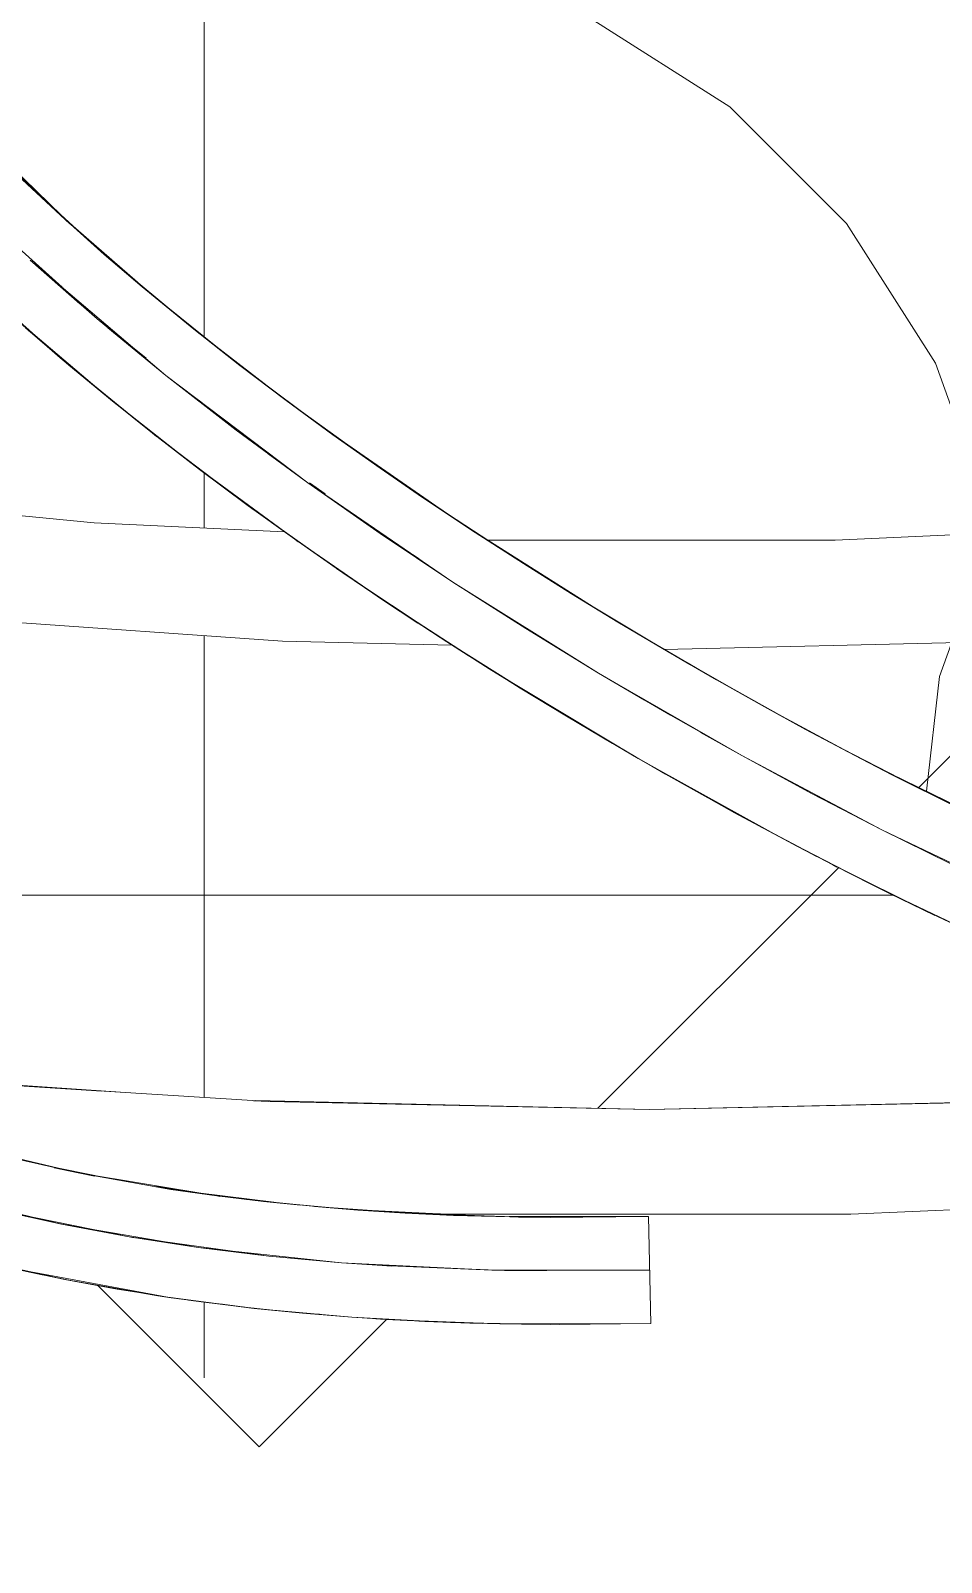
# Model space of a CAD drawing. Header units: inches. Extents: x -578 to 1873, y 397 to 1812.
# Drawn here: x 786.14 to 803.13, y 826.23 to 854.83 of the extents above; entities that cross this region are included whole.
import ezdxf

# ---------------------------------------------------------------- set-up
doc = ezdxf.new("R2010")
doc.units = ezdxf.units.IN
doc.header["$MEASUREMENT"] = 0
for name, color, linetype, lineweight in [('A-DETL-GENF', 92, 'Continuous', 9), ('A-GENM', 13, 'Continuous', 9), ('A-WALL', 113, 'Continuous', 13)]:
    doc.layers.add(name, color=color, linetype=linetype, lineweight=lineweight)

# ---------------------------------------------------------------- blocks, each defined once
blk = doc.blocks.new('3D Cad File Example_dwg_RPC Female - Tina-1239068-_3D_-3004-Level 1')
at = {"layer": 'A-DETL-GENF'}
for p, q in [((0, 13.458), (-3.084, 13.103)), ((3.084, 13.103), (0, 13.458)), ((-3.084, 13.103), (-3.943, 12.795)), ((5.916, 12.089), (3.084, 13.103)), ((8.415, 10.5), (5.916, 12.089)), ((-8.415, 10.5), (-6.402, 11.78)), ((-10.5, 8.415), (-8.415, 10.5)), ((10.364, 8.551), (8.415, 10.5)), ((-12.089, 5.916), (-10.5, 8.415)), ((-12.143, 5.765), (-12.089, 5.916)), ((13.103, 3.084), (12.41, 5.02)), ((0, -3.664), (0, 4.79)), ((0, 4.79), (0, 4.404)), ((0, 4.79), (0, 4.404)), ((0, 4.404), (0, 4.79)), ((0, 3.304), (0, 4.79)), ((0, 4.79), (0, 4.576)), ((0, 4.79), (0, 4.529)), ((0, 4.529), (0, 4.79)), ((0, 4.79), (0, 4.594)), ((0, 4.633), (0, 4.79)), ((0, 4.594), (0, 4.633)), ((0, 4.404), (0, 4.576)), ((-13.103, 3.084), (-12.886, 3.69)), ((0, -0.654), (0, 3.304)), ((-13.35, 0.942), (-13.103, 3.084)), ((13.458, 0), (13.103, 3.084)), ((0, 2.363), (0, 2.443)), ((0, 2.443), (0, 2.367)), ((0, 2.367), (0, 2.163)), ((0, 2.095), (0, 2.363)), ((0, 1.105), (0, 2.163)), ((0, 2.095), (0, 1.766)), ((-8.037, 1.889), (-8.057, 1.889)), ((-8.057, 1.889), (-5.858, 1.889)), ((-7.954, 1.889), (-8.037, 1.889)), ((-7.829, 1.889), (-7.954, 1.889)), ((-7.68, 1.889), (-7.829, 1.889)), ((-7.527, 1.889), (-7.68, 1.889)), ((-6.188, 1.889), (-7.617, 1.889)), ((-7.617, 1.889), (-7.471, 1.889)), ((-7.39, 1.889), (-7.527, 1.889)), ((-7.471, 1.889), (-7.251, 1.889)), ((-7.287, 1.889), (-7.39, 1.889)), ((-7.168, 1.889), (-7.287, 1.889)), ((-7.251, 1.889), (-6.99, 1.889)), ((-7.112, 1.889), (-7.168, 1.889)), ((-7.098, 1.889), (-7.112, 1.889)), ((-5.638, 1.889), (-7.108, 1.889)), ((-7.108, 1.889), (-7.098, 1.889)), ((-6.958, 1.889), (-6.996, 1.889)), ((-6.996, 1.889), (-6.965, 1.889)), ((-6.99, 1.889), (-6.72, 1.889)), ((-6.965, 1.889), (-6.886, 1.889)), ((-6.677, 1.889), (-6.958, 1.889)), ((-6.886, 1.889), (-6.781, 1.889)), ((-6.781, 1.889), (-6.67, 1.889)), ((-6.72, 1.889), (-6.475, 1.889)), ((-6.133, 1.889), (-6.677, 1.889)), ((-6.67, 1.889), (-6.576, 1.889)), ((-6.576, 1.889), (-6.188, 1.889)), ((-6.475, 1.889), (-6.286, 1.889)), ((-6.286, 1.889), (-6.188, 1.889)), ((-6.188, 1.889), (-5.638, 1.889)), ((-2.339, 1.889), (-6.133, 1.889)), ((-5.858, 1.889), (-5.625, 1.889)), ((-5.625, 1.889), (-5.311, 1.889)), ((-5.311, 1.889), (-4.939, 1.889)), ((-4.939, 1.889), (-4.531, 1.889)), ((-4.531, 1.889), (-4.111, 1.889)), ((-4.433, 1.889), (-4.491, 1.889)), ((-4.491, 1.889), (-4.319, 1.889)), ((-3.284, 1.889), (-4.433, 1.889)), ((-4.319, 1.889), (-4.139, 1.889)), ((-4.23, 1.889), (-4.196, 1.889)), ((-4.23, 1.889), (-4.008, 1.889)), ((-4.196, 1.889), (4.692, 1.889)), ((-4.139, 1.889), (-3.897, 1.889)), ((-4.111, 1.889), (-3.703, 1.889)), ((-4.008, 1.889), (-2.229, 1.889)), ((-3.897, 1.889), (-2.229, 1.889)), ((-3.703, 1.889), (-3.329, 1.889)), ((-3.329, 1.889), (-3.453, 1.889)), ((-3.453, 1.889), (-3.218, 1.889)), ((-3.109, 1.889), (-3.284, 1.889)), ((-3.218, 1.889), (-3.102, 1.889)), ((-3.102, 1.889), (-3.109, 1.889)), ((-2.229, 1.889), (-2.339, 1.889)), ((-2.229, 1.889), (-1.98, 1.889)), ((-1.727, 1.889), (-1.98, 1.889)), ((-1.272, 1.889), (-1.727, 1.889)), ((-0.547, 1.889), (-1.272, 1.889)), ((2.173, 1.889), (-0.547, 1.889)), ((0, 1.766), (0, 1.51)), ((2.707, 1.889), (2.173, 1.889)), ((3.785, 1.889), (2.707, 1.889)), ((3.271, 1.889), (3.268, 1.889)), ((3.268, 1.889), (8.006, 1.889)), ((4.704, 1.889), (3.271, 1.889)), ((4.148, 1.889), (3.785, 1.889)), ((6.069, 1.889), (4.148, 1.889)), ((4.692, 1.889), (4.704, 1.889)), ((5.12, 1.889), (4.918, 1.889)), ((4.918, 1.889), (6.114, 1.889)), ((5.028, 1.889), (4.975, 1.889)), ((4.975, 1.889), (5.053, 1.889)), ((5.275, 1.889), (5.028, 1.889)), ((5.053, 1.889), (5.142, 1.889)), ((5.263, 1.889), (5.12, 1.889)), ((5.142, 1.889), (5.237, 1.889)), ((5.237, 1.889), (5.316, 1.889)), ((5.316, 1.889), (5.263, 1.889)), ((5.711, 1.889), (5.275, 1.889)), ((6.264, 1.889), (5.711, 1.889)), ((6.237, 1.889), (6.069, 1.889)), ((6.114, 1.889), (6.336, 1.889)), ((6.336, 1.889), (6.237, 1.889)), ((6.863, 1.889), (6.264, 1.889)), ((7.436, 1.889), (6.863, 1.889)), ((8.259, 1.889), (7.227, 1.889)), ((7.227, 1.889), (8.026, 1.889)), ((7.91, 1.889), (7.436, 1.889)), ((8.216, 1.889), (7.91, 1.889)), ((8.999, 1.889), (8.006, 1.889)), ((8.026, 1.889), (8.546, 1.889)), ((10.195, 1.889), (8.216, 1.889)), ((8.505, 1.889), (8.259, 1.889)), ((8.516, 1.889), (8.496, 1.889)), ((8.496, 1.889), (8.501, 1.889)), ((8.501, 1.889), (8.548, 1.889)), ((9.756, 1.889), (8.505, 1.889)), ((8.544, 1.889), (8.516, 1.889)), ((8.559, 1.889), (8.544, 1.889)), ((8.546, 1.889), (8.559, 1.889)), ((8.548, 1.889), (8.656, 1.889)), ((8.656, 1.889), (8.835, 1.889)), ((8.835, 1.889), (9.099, 1.889)), ((8.999, 1.889), (9.629, 1.889)), ((9.099, 1.889), (9.405, 1.889)), ((9.405, 1.889), (9.711, 1.889)), ((9.629, 1.889), (9.756, 1.889)), ((9.711, 1.889), (9.973, 1.889)), ((9.973, 1.889), (10.149, 1.889)), ((10.149, 1.889), (10.195, 1.889)), ((0, 1.51), (0, 1.321)), ((0, 1.321), (0, 1.192)), ((0, 1.192), (0, 1.105)), ((11.101, -2.357), (13.458, 0)), ((0, -2.849), (0, -0.654)), ((0, -0.654), (0, -1.035)), ((0, -0.748), (0, -0.654)), ((0, -2.084), (0, -0.748)), ((0, -1.035), (0, -1.315)), ((0, -1.315), (0, -1.821)), ((0, -1.821), (0, -2.175)), ((0, -2.246), (0, -1.864)), ((0, -1.864), (0, -1.974)), ((0, -1.974), (0, -2.276)), ((0, -3.664), (0, -2.084)), ((0, -2.175), (0, -2.681)), ((0, -3.417), (0, -2.246)), ((0, -2.276), (0, -3.664)), ((-11.156, -2.303), (-8.772, -4.686)), ((0, -2.514), (0, -2.476)), ((0, -2.608), (0, -2.476)), ((0, -2.514), (0, -3.293)), ((0, -2.963), (0, -2.608)), ((0, -2.681), (0, -3.664)), ((0, -2.994), (0, -2.849)), ((0, -3.664), (0, -2.963)), ((0, -2.994), (0, -3.074)), ((0, -3.293), (0, -3.074)), ((0, -3.664), (0, -3.417)), ((0, -6.315), (0, -5.997)), ((0, -6.259), (0, -5.997)), ((0, -6.06), (0, -5.997)), ((0, -5.997), (0, -8.241)), ((0, -6.812), (0, -5.997)), ((0, -5.997), (0, -6.532)), ((0, -6.592), (0, -5.997)), ((0, -6.031), (0, -6.06)), ((0, -6.234), (0, -6.22)), ((0, -6.22), (0, -6.248)), ((0, -6.234), (0, -6.315)), ((0, -6.248), (0, -6.291)), ((0, -6.323), (0, -6.259)), ((0, -6.291), (0, -6.325)), ((0, -13.458), (7.165, -6.294)), ((0, -6.325), (0, -6.323)), ((0, -6.532), (0, -6.64)), ((-6.861, -6.597), (0, -13.458)), ((0, -6.64), (0, -6.592)), ((0, -7.408), (0, -6.812)), ((0, -8.61), (0, -7.408)), ((0, -8.241), (0, -8.621)), ((0, -8.621), (0, -8.61))]:
    blk.add_line(p, q, dxfattribs=at)
blk = doc.blocks.new('3D Cad File Example_dwg_RPC Male - LaRon-1239500-_3D_-3005-Level 1')
at = {"layer": 'A-DETL-GENF'}
for p, q in [((-0.414, 17.809), (-3.634, 17.438)), ((2.807, 17.438), (-0.414, 17.809)), ((-3.634, 17.438), (-6.592, 16.38)), ((5.764, 16.38), (2.807, 17.438)), ((-7.289, 15.936), (-6.592, 16.38)), ((-1.436, 16.446), (-1.436, 13.665)), ((-1.436, 16.446), (-1.436, 16.267)), ((8.374, 14.719), (5.764, 16.38)), ((-1.436, 16.267), (-1.436, 12.319)), ((-11.379, 12.542), (-9.202, 14.719)), ((-9.202, 14.719), (-9.019, 14.836)), ((10.551, 12.542), (8.374, 14.719)), ((-1.436, 13.665), (-1.436, 11.891)), ((-13.039, 9.932), (-11.379, 12.542)), ((-1.436, 12.319), (-1.436, 10.426)), ((12.211, 9.932), (10.551, 12.542)), ((-1.436, 11.891), (-1.436, 10.426)), ((-13.696, 8.097), (-13.039, 9.932)), ((13.27, 6.975), (12.211, 9.932)), ((-1.436, 7.882), (-1.436, 6.858)), ((-1.436, 7.882), (-1.436, 7.055)), ((-1.436, 7.882), (-1.436, 6.858)), ((-1.436, 7.882), (-1.436, 6.858)), ((-1.436, 7.055), (-1.436, 6.858)), ((13.294, 6.767), (13.27, 6.975)), ((-14.469, 3.754), (-14.196, 6.121)), ((-1.436, 4.847), (-1.436, -3.776)), ((-1.436, 4.847), (-1.436, 3.823)), ((13.641, 3.754), (13.528, 4.74)), ((-14.469, 3.754), (-7.326, -3.389)), ((-1.436, -0.076), (-1.436, 3.823)), ((11.898, 2.011), (13.641, 3.754)), ((5.908, -3.978), (10.4, 0.513)), ((-9.007, 0), (-10.88, 0)), ((-10.88, 0), (-10.457, 0)), ((-7.869, 0), (-10.457, 0)), ((-8.259, 0), (-9.007, 0)), ((-3.858, 0), (-8.259, 0)), ((-6.79, 0), (-6.682, 0)), ((-6.682, 0), (-3.169, 0)), ((-3.745, 0), (-3.908, 0)), ((-3.908, 0), (-3.769, 0)), ((-3.061, 0), (-3.858, 0)), ((-3.769, 0), (-3.276, 0)), ((-3.331, 0), (-3.745, 0)), ((-2.717, 0), (-3.331, 0)), ((-3.276, 0), (-3.236, 0)), ((-3.236, 0), (-2.726, 0)), ((-3.169, 0), (-2.214, 0)), ((-2.648, 0), (-3.061, 0)), ((-2.726, 0), (-2.649, 0)), ((-1.955, 0), (-2.717, 0)), ((-2.649, 0), (-2.648, 0)), ((-1.094, 0), (-1.955, 0)), ((0.251, 0), (-1.094, 0)), ((-0.305, 0), (1.427, 0)), ((0.251, 0), (1.267, 0)), ((1.267, 0), (1.989, 0)), ((1.427, 0), (5.619, 0)), ((1.989, 0), (2.45, 0)), ((2.375, 0), (2.259, 0)), ((2.259, 0), (2.28, 0)), ((2.28, 0), (2.383, 0)), ((2.612, 0), (2.375, 0)), ((2.383, 0), (3.387, 0)), ((2.45, 0), (2.685, 0)), ((2.685, 0), (2.612, 0)), ((3.387, 0), (8.079, 0)), ((5.619, 0), (5.702, 0)), ((7.403, 0), (6.14, 0)), ((8.322, 0), (6.14, 0)), ((7.403, 0), (8.322, 0)), ((8.079, 0), (9.106, 0)), ((9.106, 0), (10.341, 0)), ((9.173, 0), (11.038, 0)), ((11.42, 0), (10.341, 0)), ((11.038, 0), (11.42, 0)), ((-6.28, 0), (-8.264, 0)), ((-8.264, 0), (-7.869, 0)), ((-6.79, 0), (-6.28, 0)), ((-2.214, 0), (0.169, 0)), ((-1.436, -1.004), (-1.436, -0.076)), ((-0.117, 0), (-0.32, 0)), ((-0.32, 0), (-0.117, 0)), ((0.169, 0), (-0.32, 0)), ((-0.305, 0), (0.696, 0)), ((0.075, 0), (-0.117, 0)), ((0.513, 0), (-0.117, 0)), ((0.169, 0), (0.075, 0)), ((0.169, 0), (0.696, 0)), ((0.169, 0), (0.272, 0)), ((0.272, 0), (1, 0)), ((1, 0), (0.513, 0)), ((5.046, 0), (5.095, 0)), ((5.046, 0), (5.676, 0)), ((5.095, 0), (5.225, 0)), ((5.225, 0), (5.41, 0)), ((5.41, 0), (5.625, 0)), ((5.625, 0), (5.845, 0)), ((5.702, 0), (5.676, 0)), ((5.845, 0), (6.044, 0)), ((6.044, 0), (6.197, 0)), ((6.197, 0), (6.428, 0)), ((6.428, 0), (6.601, 0)), ((6.601, 0), (6.729, 0)), ((6.729, 0), (6.825, 0)), ((6.825, 0), (6.9, 0)), ((6.9, 0), (6.968, 0)), ((6.968, 0), (7.04, 0)), ((7.04, 0), (7.157, 0)), ((7.157, 0), (7.249, 0)), ((7.249, 0), (7.336, 0)), ((7.336, 0), (7.437, 0)), ((7.437, 0), (7.572, 0)), ((7.572, 0), (7.761, 0)), ((7.761, 0), (8.021, 0)), ((8.021, 0), (8.141, 0)), ((8.141, 0), (9.173, 0)), ((-1.436, -1.091), (-1.436, -1.004)), ((-1.436, -1.134), (-1.436, -1.03)), ((-1.436, -1.03), (-1.436, -3.391)), ((-1.436, -1.419), (-1.436, -1.091)), ((-1.436, -1.352), (-1.436, -1.134)), ((-1.436, -1.654), (-1.436, -1.352)), ((-1.436, -1.727), (-1.436, -1.419)), ((-1.436, -2.01), (-1.436, -1.654)), ((-1.436, -1.727), (-1.436, -2.338)), ((-1.436, -2.389), (-1.436, -2.01)), ((-1.436, -2.338), (-1.436, -3.374)), ((-1.436, -2.762), (-1.436, -2.389)), ((-1.436, -3.096), (-1.436, -2.762)), ((-1.436, -3.409), (-1.436, -3.096)), ((-1.436, -3.374), (-1.436, -3.776)), ((-1.436, -3.391), (-1.436, -3.776)), ((-1.436, -3.774), (-1.436, -3.409)), ((-3.423, -7.291), (-0.414, -10.301)), ((-1.436, -7.603), (-1.436, -8.244)), ((-1.436, -7.875), (-1.436, -7.603)), ((-1.436, -7.603), (-1.436, -8.026)), ((-1.436, -7.7), (-1.436, -7.603)), ((-1.436, -8.512), (-1.436, -7.7)), ((-1.436, -8.289), (-1.436, -7.875)), ((-0.414, -10.301), (1.966, -7.921)), ((-1.436, -8.026), (-1.436, -8.512)), ((-1.436, -8.244), (-1.436, -8.862)), ((-1.436, -9.014), (-1.436, -8.289)), ((-1.436, -8.862), (-1.436, -9.014))]:
    blk.add_line(p, q, dxfattribs=at)
blk = doc.blocks.new('3D Cad File Example_dwg_AC_Bandstand Canopy - AC_Bandstand Canopy-1783121-_3D_-3560-Level 1')
at = {"layer": 'A-GENM'}
for p, q in [((-17.211, -58.889), (-10.365, -59.545)), ((-6.819, -59.713), (-10.365, -59.545)), ((10.365, -59.545), (3.461, -59.873)), ((3.461, -59.873), (-3.017, -59.873)), ((-6.854, -61.755), (-13.672, -61.278)), ((-3.69, -61.829), (-6.854, -61.755)), ((6.854, -61.755), (0.263, -61.909)), ((-9.784, -70.184), (-14.672, -69.857)), ((-7.113, -70.351), (-14.196, -69.907)), ((-14.196, -69.907), (-10.225, -70.162)), ((-7.113, -70.351), (-7.392, -70.339)), ((0, -70.5), (-7.353, -70.336)), ((0, -70.5), (-7.113, -70.351)), ((-7.113, -70.351), (-2.845, -70.441)), ((7.353, -70.336), (0, -70.5)), ((7.114, -70.351), (0, -70.5)), ((7.114, -70.351), (2.845, -70.441)), ((11.245, -72.133), (3.754, -72.459)), ((-3.754, -72.459), (-4.651, -72.42)), ((3.754, -72.459), (-3.754, -72.459))]:
    blk.add_line(p, q, dxfattribs=at)
blk = doc.blocks.new('3D Cad File Example_dwg_AC_Bandstand Canopy Rib Centerplane - AC_Bandstand Canopy Rib Centerplane-1775952-_3D_-3565-Level 1')
at = {"layer": 'A-GENM'}
for p, q in [((-97.294, -191.094), (-100, -191.1)), ((-97.054, -191.099), (-100, -191.1)), ((-97.294, -191.094), (-98.082, -191.095)), ((-97.349, -191.093), (-97.294, -191.094)), ((-97.096, -191.101), (-97.294, -191.094)), ((-95.011, -191.185), (-97.294, -191.094)), ((-97.294, -191.094), (-97.054, -191.099)), ((-94.249, -191.238), (-97.054, -191.099)), ((-95.011, -191.185), (-97.054, -191.099)), ((-95.183, -191.175), (-95.011, -191.185)), ((-95.011, -191.185), (-94.249, -191.238)), ((-91.575, -191.521), (-94.249, -191.238)), ((-92.896, -191.361), (-94.249, -191.238)), ((-92.896, -191.361), (-91.575, -191.521)), ((-92.802, -191.374), (-90.285, -191.719)), ((-89.248, -191.917), (-91.575, -191.521)), ((-90.285, -191.719), (-91.575, -191.521)), ((-90.378, -191.704), (-90.285, -191.719)), ((-89.024, -191.955), (-90.285, -191.719)), ((-90.285, -191.719), (-88.99, -191.985)), ((-90.285, -191.719), (-87.791, -192.231)), ((-90.285, -191.719), (-90.023, -191.769)), ((-89.024, -191.955), (-89.209, -191.924)), ((-89.024, -191.955), (-86.585, -192.546)), ((-89.024, -191.955), (-87.791, -192.231))]:
    blk.add_line(p, q, dxfattribs=at)
blk = doc.blocks.new('3D Cad File Example_dwg_AC_Bandstand Canopy Rib Centerplane - AC_Bandstand Canopy Rib Centerplane-1775951-_3D_-3564-Level 1')
at = {"layer": 'A-GENM'}
for p, q in [((-104.334, -199.321), (-106.902, -198.092)), ((-104.334, -199.321), (-106.497, -198.286)), ((-104.334, -199.321), (-105.623, -198.687)), ((-104.334, -199.321), (-104.623, -199.178)), ((-101.719, -200.707), (-104.334, -199.321)), ((-103.033, -199.995), (-104.334, -199.321)), ((-103.713, -199.644), (-104.334, -199.321)), ((-103.033, -199.995), (-103.311, -199.854)), ((-102.503, -200.289), (-103.033, -199.995)), ((-101.719, -200.707), (-103.033, -199.995)), ((-101.719, -200.707), (-102.21, -200.44)), ((-100.39, -201.459), (-101.719, -200.707)), ((-101.719, -200.707), (-100.952, -201.141)), ((-101.719, -200.707), (-99.046, -202.249)), ((-100.39, -201.459), (-101.016, -201.112)), ((-100.39, -201.459), (-100.258, -201.538)), ((-100.39, -201.459), (-99.046, -202.249)), ((-99.906, -201.744), (-99.046, -202.249)), ((-98.341, -202.682), (-99.046, -202.249)), ((-96.33, -203.947), (-99.046, -202.249)), ((-99.046, -202.249), (-97.691, -203.079)), ((-97.9, -202.953), (-97.691, -203.079)), ((-97.691, -203.079), (-97.076, -203.48)), ((-96.33, -203.947), (-97.691, -203.079)), ((-97.017, -203.508), (-96.33, -203.947)), ((-96.33, -203.947), (-95.339, -204.609)), ((-96.33, -203.947), (-94.972, -204.854)), ((-96.33, -203.947), (-93.621, -205.799)), ((-95.698, -204.38), (-94.972, -204.854)), ((-94.845, -204.945), (-94.972, -204.854)), ((-94.972, -204.854), (-93.621, -205.799)), ((-94.608, -205.109), (-93.621, -205.799)), ((-93.652, -205.801), (-93.943, -205.593)), ((-92.286, -206.782), (-93.621, -205.799)), ((-90.973, -207.804), (-93.621, -205.799)), ((-93.621, -205.799), (-92.882, -206.343)), ((-92.286, -206.782), (-92.532, -206.606)), ((-92.286, -206.782), (-91.591, -207.339)), ((-92.286, -206.782), (-90.973, -207.804)), ((-90.973, -207.804), (-91.789, -207.17)), ((-89.688, -208.862), (-90.973, -207.804)), ((-90.973, -207.804), (-89.89, -208.697)), ((-90.973, -207.804), (-88.438, -209.959)), ((-90.606, -208.128), (-89.688, -208.862)), ((-89.688, -208.862), (-88.438, -209.959)), ((-89.364, -209.145), (-88.438, -209.959)), ((-89.037, -209.453), (-88.23, -210.185))]:
    blk.add_line(p, q, dxfattribs=at)
blk = doc.blocks.new('3D Cad File Example_dwg-2744-Level 1')
at = {"layer": 'A-WALL'}
for p, q in [((-112.96, -316.484), (-110.968, -318.413)), ((-112.454, -317.016), (-110.997, -318.403)), ((-112.431, -317.039), (-110.997, -318.403)), ((-111.074, -318.317), (-112.129, -317.324)), ((-110.997, -318.403), (-111.796, -317.657)), ((-110.179, -319.133), (-111.796, -317.657)), ((-110.819, -318.564), (-110.997, -318.403)), ((-110.997, -318.403), (-109.556, -319.653)), ((-110.997, -318.403), (-110.179, -319.133)), ((-110.726, -318.633), (-110.563, -318.78)), ((-110.374, -318.954), (-109.719, -319.517)), ((-108.504, -320.533), (-110.179, -319.133)), ((-110.179, -319.133), (-109.472, -319.738)), ((-110.108, -319.181), (-109.673, -319.556)), ((-111, -321.065), (-112.67, -319.581)), ((-107.617, -321.232), (-109.472, -319.738)), ((-108.504, -320.533), (-109.472, -319.738)), ((-109.23, -319.939), (-109.472, -319.738)), ((-111, -321.065), (-111.843, -320.332)), ((-111.843, -320.332), (-110.071, -321.839)), ((-109.061, -320.068), (-109, -320.118)), ((-108.104, -320.843), (-108.749, -320.327)), ((-111.535, -320.601), (-111.65, -320.503)), ((-111.65, -320.503), (-110.841, -321.2)), ((-111.258, -320.836), (-111.591, -320.555)), ((-108.504, -320.533), (-106.786, -321.864)), ((-108.504, -320.533), (-107.651, -321.206)), ((-110.071, -321.839), (-111.256, -320.837)), ((-111, -321.065), (-110.071, -321.839)), ((-109.279, -322.473), (-111, -321.065)), ((-110.033, -321.87), (-110.841, -321.2)), ((-107.617, -321.232), (-107.669, -321.191)), ((-107.617, -321.232), (-107.651, -321.206)), ((-105.912, -322.504), (-107.651, -321.206)), ((-106.786, -321.864), (-107.651, -321.206)), ((-107.651, -321.206), (-105.913, -322.504)), ((-110.027, -321.875), (-110.274, -321.666)), ((-110.027, -321.875), (-110.071, -321.839)), ((-108.402, -323.15), (-110.071, -321.839)), ((-109.279, -322.473), (-110.071, -321.839)), ((-110.027, -321.875), (-109.853, -322.008)), ((-110.027, -321.875), (-109.819, -322.038)), ((-110.027, -321.875), (-109.691, -322.139)), ((-106.215, -322.275), (-106.826, -321.822)), ((-106.786, -321.864), (-105.032, -323.128)), ((-106.786, -321.864), (-105.913, -322.504)), ((-109.279, -322.472), (-109.201, -322.534)), ((-108.402, -323.15), (-109.279, -322.473)), ((-107.517, -323.81), (-109.279, -322.473)), ((-105.912, -322.504), (-105.981, -322.455)), ((-105.032, -323.128), (-105.913, -322.504)), ((-104.239, -323.673), (-105.913, -322.504)), ((-105.912, -322.504), (-104.239, -323.673)), ((-103.748, -323.996), (-105.796, -322.577)), ((-108.976, -322.703), (-108.565, -323.026)), ((-108.402, -323.15), (-108.565, -323.026)), ((-107.972, -323.469), (-108.565, -323.026)), ((-106.624, -324.454), (-108.565, -323.026)), ((-108.402, -323.15), (-107.517, -323.81)), ((-105.032, -323.128), (-103.254, -324.33)), ((-105.032, -323.128), (-104.239, -323.673)), ((-103.68, -324.047), (-104.239, -323.673)), ((-102.356, -324.909), (-104.239, -323.673)), ((-103.254, -324.33), (-104.239, -323.673)), ((-107.427, -323.876), (-107.517, -323.809)), ((-107.427, -323.876), (-107.517, -323.809)), ((-107.517, -323.81), (-106.624, -324.454)), ((-107.517, -323.81), (-105.725, -325.081)), ((-107.382, -323.907), (-107.427, -323.876)), ((-107.238, -324.012), (-106.624, -324.454)), ((-102.831, -324.599), (-103.487, -324.168)), ((-101.052, -325.717), (-103.394, -324.235)), ((-103.338, -324.272), (-102.356, -324.909)), ((-102.356, -324.909), (-103.254, -324.33)), ((-101.459, -325.472), (-103.254, -324.33)), ((-106.624, -324.452), (-106.557, -324.501)), ((-106.557, -324.501), (-106.624, -324.453)), ((-105.703, -325.088), (-106.624, -324.454)), ((-105.725, -325.081), (-106.624, -324.454)), ((-106.624, -324.454), (-104.918, -325.627)), ((-106.617, -324.458), (-106.557, -324.501)), ((-101.181, -325.639), (-102.356, -324.909)), ((-100.592, -326.001), (-102.356, -324.909)), ((-102.356, -324.909), (-101.459, -325.472)), ((-105.725, -325.08), (-105.838, -325.003)), ((-105.725, -325.081), (-104.918, -325.627)), ((-103.911, -326.288), (-105.725, -325.081)), ((-105.004, -325.569), (-105.387, -325.306)), ((-100.592, -326.001), (-101.459, -325.472)), ((-101.459, -325.472), (-99.656, -326.557)), ((-104.985, -325.582), (-105.004, -325.569)), ((-105.004, -325.569), (-104.504, -325.894)), ((-105.004, -325.569), (-104.918, -325.627)), ((-104.918, -325.626), (-104.985, -325.582)), ((-104.918, -325.626), (-104.985, -325.582)), ((-104.985, -325.582), (-104.324, -326.018)), ((-103.911, -326.288), (-104.918, -325.627)), ((-104.444, -325.932), (-102.997, -326.87)), ((-100.744, -325.909), (-100.592, -326.001)), ((-99.293, -326.765), (-100.592, -326.001)), ((-100.592, -326.001), (-98.751, -327.08)), ((-100.592, -326.001), (-99.656, -326.557)), ((-102.997, -326.87), (-103.911, -326.288)), ((-102.084, -327.435), (-103.911, -326.288)), ((-103.384, -326.626), (-103.869, -326.314)), ((-100.293, -326.174), (-99.247, -326.79)), ((-103.384, -326.626), (-103.518, -326.538)), ((-103.384, -326.626), (-103.518, -326.538)), ((-103.384, -326.626), (-103.275, -326.693)), ((-103.384, -326.626), (-103.215, -326.731)), ((-98.751, -327.08), (-99.656, -326.557)), ((-97.855, -327.585), (-99.656, -326.557)), ((-103.365, -326.638), (-103.217, -326.729)), ((-103.365, -326.638), (-102.997, -326.87)), ((-103.365, -326.638), (-103.151, -326.77)), ((-102.997, -326.868), (-102.414, -327.233)), ((-102.997, -326.87), (-102.084, -327.435)), ((-102.997, -326.87), (-102.291, -327.303)), ((-102.997, -326.87), (-100.215, -328.546)), ((-99.283, -326.769), (-99.084, -326.884)), ((-98.837, -327.031), (-98.751, -327.08)), ((-98.751, -327.08), (-97.855, -327.585)), ((-101.55, -327.759), (-102.414, -327.233)), ((-102.084, -327.435), (-100.252, -328.525)), ((-98.49, -327.223), (-97.967, -327.517)), ((-98.424, -327.26), (-97.38, -327.841)), ((-101.855, -327.571), (-101.549, -327.759)), ((-101.81, -327.598), (-101.55, -327.759)), ((-101.809, -327.599), (-101.549, -327.759)), ((-101.808, -327.6), (-101.55, -327.759)), ((-100.997, -328.083), (-101.55, -327.759)), ((-101.55, -327.759), (-100.892, -328.144)), ((-101.55, -327.759), (-100.692, -328.268)), ((-100.892, -328.144), (-101.549, -327.759)), ((-101.549, -327.759), (-100.215, -328.546)), ((-97.092, -328.003), (-97.855, -327.585)), ((-97.855, -327.585), (-96.053, -328.555)), ((-97.317, -327.875), (-97.451, -327.801)), ((-95.466, -328.858), (-97.092, -328.003)), ((-96.951, -328.079), (-97.092, -328.003)), ((-97.092, -328.003), (-96.053, -328.555)), ((-100.215, -328.544), (-100.692, -328.268)), ((-96.866, -328.118), (-96.283, -328.429)), ((-95.122, -329.024), (-96.606, -328.258)), ((-95.466, -328.858), (-96.544, -328.293)), ((-100.215, -328.546), (-100.252, -328.525)), ((-98.417, -329.559), (-100.252, -328.525)), ((-99.711, -328.836), (-100.215, -328.546)), ((-97.496, -330.056), (-100.215, -328.546)), ((-100.215, -328.546), (-98.417, -329.559)), ((-95.466, -328.858), (-96.053, -328.555)), ((-94.255, -329.461), (-96.053, -328.555)), ((-99.985, -328.675), (-99.711, -328.836)), ((-99.711, -328.836), (-99.985, -328.675)), ((-99.702, -328.84), (-99.957, -328.691)), ((-99.702, -328.84), (-99.906, -328.723)), ((-99.702, -328.84), (-99.711, -328.836)), ((-98.972, -329.252), (-99.702, -328.84)), ((-98.907, -329.283), (-99.702, -328.84)), ((-99.702, -328.84), (-98.907, -329.283)), ((-93.325, -329.895), (-95.51, -328.829)), ((-95.042, -329.071), (-95.466, -328.858)), ((-95.466, -328.858), (-93.354, -329.89)), ((-95.466, -328.858), (-94.255, -329.461)), ((-98.972, -329.252), (-98.11, -329.726)), ((-97.496, -330.056), (-98.417, -329.559)), ((-96.582, -330.533), (-98.417, -329.559)), ((-98.11, -329.726), (-98.211, -329.67)), ((-98.211, -329.67), (-98.111, -329.726)), ((-97.97, -329.8), (-98.111, -329.726)), ((-98.111, -329.726), (-97.496, -330.056)), ((-98.11, -329.726), (-97.97, -329.8)), ((-98.11, -329.726), (-97.896, -329.841)), ((-97.496, -330.054), (-97.254, -330.184)), ((-96.886, -330.375), (-97.496, -330.056)), ((-95.77, -330.944), (-97.496, -330.056)), ((-96.582, -330.533), (-97.496, -330.056)), ((-96.495, -330.578), (-97.254, -330.184)), ((-96.582, -330.532), (-96.495, -330.578)), ((-96.495, -330.578), (-96.582, -330.532)), ((-96.504, -330.574), (-96.582, -330.533)), ((-95.77, -330.944), (-96.582, -330.533)), ((-96.582, -330.533), (-94.748, -331.443)), ((-96.302, -330.675), (-95.77, -330.944)), ((-95.77, -330.943), (-95.538, -331.06)), ((-95.047, -331.297), (-95.77, -330.944)), ((-93.828, -331.874), (-95.77, -330.944)), ((-95.77, -330.944), (-94.748, -331.443)), ((-94.679, -331.476), (-95.538, -331.06)), ((-94.679, -331.476), (-94.748, -331.442)), ((-94.679, -331.476), (-94.748, -331.442)), ((-94.748, -331.442), (-94.679, -331.476)), ((-94.679, -331.476), (-94.748, -331.443)), ((-93.828, -331.874), (-94.748, -331.443)), ((-92.912, -332.286), (-94.748, -331.443)), ((-113.133, -335.695), (-110.665, -336.287)), ((-110.665, -336.287), (-112.307, -335.915)), ((-112.307, -335.915), (-110.637, -336.293)), ((-111.307, -336.141), (-110.145, -336.38)), ((-111.112, -336.19), (-110.665, -336.287)), ((-108.078, -336.716), (-110.665, -336.287)), ((-110.665, -336.287), (-110.637, -336.293)), ((-110.665, -336.287), (-110.363, -336.344)), ((-108.936, -336.594), (-110.637, -336.293)), ((-108.078, -336.716), (-109.218, -336.541)), ((-107.205, -336.822), (-108.936, -336.594)), ((-108.078, -336.716), (-108.936, -336.594)), ((-108.236, -336.686), (-108.935, -336.581)), ((-107.016, -336.832), (-108.423, -336.659)), ((-108.024, -336.723), (-108.078, -336.716)), ((-107.205, -336.822), (-108.078, -336.716)), ((-108.078, -336.716), (-106.8, -336.859)), ((-107.525, -336.78), (-106.168, -336.916)), ((-107.441, -336.791), (-106.882, -336.851)), ((-107.205, -336.822), (-105.447, -336.982)), ((-107.205, -336.822), (-106.519, -336.891)), ((-105.447, -336.982), (-106.254, -336.915)), ((-106.174, -336.916), (-104.997, -336.998)), ((-104.982, -337.007), (-105.923, -336.938)), ((-105.447, -336.982), (-103.663, -337.078)), ((-105.447, -336.982), (-104.563, -337.037)), ((-105.431, -336.976), (-103.439, -337.076)), ((-105.01, -337.005), (-104.935, -337.009)), ((-104.563, -337.037), (-104.873, -337.015)), ((-104.486, -337.04), (-104.563, -337.037)), ((-103.663, -337.078), (-104.563, -337.037)), ((-104.563, -337.037), (-102.347, -337.112)), ((-103.621, -337.074), (-104.054, -337.057)), ((-103.663, -337.078), (-102.347, -337.112)), ((-103.663, -337.078), (-101.854, -337.116)), ((-102.706, -337.098), (-102.887, -337.093)), ((-100.023, -337.1), (-102.62, -337.1)), ((-102.62, -337.1), (-100.023, -337.1)), ((-102.445, -337.11), (-102.347, -337.112)), ((-102.347, -337.112), (-101.854, -337.116)), ((-100.023, -337.1), (-101.854, -337.116)), ((-100.023, -337.1), (-101.854, -337.116)), ((-100.023, -337.1), (-99.977, -339.099)), ((-110.947, -338.27), (-112.692, -337.88)), ((-111.543, -338.147), (-111.826, -338.083)), ((-110.947, -338.27), (-111.826, -338.084)), ((-111.826, -338.084), (-111.339, -338.187)), ((-108.927, -338.617), (-111.548, -338.135)), ((-111.543, -338.147), (-110.746, -338.309)), ((-110.947, -338.269), (-110.884, -338.283)), ((-110.947, -338.27), (-109.176, -338.58)), ((-110.746, -338.309), (-110.884, -338.283)), ((-110.746, -338.309), (-110.846, -338.288)), ((-110.567, -338.337), (-110.746, -338.309)), ((-109.94, -338.457), (-110.746, -338.309)), ((-110.746, -338.309), (-109.134, -338.587)), ((-109.53, -338.519), (-109.94, -338.457)), ((-108.927, -338.617), (-109.176, -338.58)), ((-107.379, -338.815), (-109.176, -338.58)), ((-109.052, -338.599), (-108.927, -338.617)), ((-108.927, -338.617), (-107.379, -338.815)), ((-108.317, -338.702), (-108.603, -338.659)), ((-108.317, -338.702), (-107.503, -338.801)), ((-107.503, -338.801), (-108.024, -338.733)), ((-107.503, -338.801), (-107.588, -338.788)), ((-107.503, -338.801), (-106.677, -338.887)), ((-107.503, -338.801), (-107.379, -338.814)), ((-106.476, -338.905), (-107.379, -338.815)), ((-105.56, -338.979), (-107.379, -338.815)), ((-106.677, -338.887), (-106.61, -338.892)), ((-106.479, -338.904), (-106.393, -338.913)), ((-106.161, -338.926), (-106.476, -338.905)), ((-105.56, -338.979), (-106.476, -338.905)), ((-106.393, -338.913), (-106.476, -338.905)), ((-106.335, -338.916), (-106.393, -338.913)), ((-104.79, -339.028), (-105.56, -338.979)), ((-103.719, -339.078), (-105.56, -338.979)), ((-105.111, -339.008), (-105.021, -339.015)), ((-104.79, -339.027), (-105.021, -339.015)), ((-104.217, -339.057), (-104.79, -339.028)), ((-104.79, -339.028), (-103.719, -339.078)), ((-104.79, -339.028), (-102.795, -339.104)), ((-104.217, -339.057), (-104.33, -339.05)), ((-104.217, -339.057), (-104.31, -339.051)), ((-104.193, -339.058), (-104.277, -339.052)), ((-104.07, -339.062), (-104.217, -339.057)), ((-104.217, -339.057), (-104.193, -339.058)), ((-104.217, -339.057), (-104.022, -339.064)), ((-104.049, -339.063), (-104.193, -339.058)), ((-104.193, -339.058), (-104.051, -339.062)), ((-103.355, -339.09), (-104.193, -339.058)), ((-103.719, -339.078), (-102.795, -339.104)), ((-103.719, -339.078), (-101.858, -339.116)), ((-103.127, -339.095), (-103.355, -339.09)), ((-103.301, -339.088), (-102.795, -339.104)), ((-102.795, -339.104), (-99.977, -339.099)), ((-102.276, -339.113), (-102.795, -339.104)), ((-102.795, -339.104), (-101.858, -339.116)), ((-102.276, -339.113), (-102.391, -339.109)), ((-102.276, -339.113), (-102.39, -339.109)), ((-102.36, -339.11), (-102.245, -339.113)), ((-102.245, -339.113), (-102.315, -339.111)), ((-102.245, -339.113), (-102.315, -339.112)), ((-102.276, -339.113), (-102.181, -339.112)), ((-102.276, -339.113), (-102.181, -339.112)), ((-101.675, -339.117), (-102.245, -339.113)), ((-102.153, -339.113), (-102.245, -339.113)), ((-102.245, -339.113), (-102.153, -339.113)), ((-99.977, -339.099), (-101.858, -339.116)), ((-101.858, -339.116), (-99.977, -339.099)), ((-101.675, -339.117), (-99.977, -339.099))]:
    blk.add_line(p, q, dxfattribs=at)
for name, p in [('3D Cad File Example_dwg_AC_Bandstand Canopy - AC_Bandstand Canopy-1783121-_3D_-3560-Level 1', (-100, -264.6)), ('3D Cad File Example_dwg_RPC Male - LaRon-1239500-_3D_-3005-Level 1', (-106.876, -331.1)), ('3D Cad File Example_dwg_RPC Female - Tina-1239068-_3D_-3004-Level 1', (-81.485, -330.1))]:
    blk.add_blockref(name, p)
at = {"rotation": 180}
for name in ['3D Cad File Example_dwg_AC_Bandstand Canopy Rib Centerplane - AC_Bandstand Canopy Rib Centerplane-1775952-_3D_-3565-Level 1', '3D Cad File Example_dwg_AC_Bandstand Canopy Rib Centerplane - AC_Bandstand Canopy Rib Centerplane-1775951-_3D_-3564-Level 1']:
    blk.add_blockref(name, (-200, -529.2), dxfattribs=at)

msp = doc.modelspace()

# ---------------------------------------------------------------- block references
at = {"layer": 'A-WALL', "color": 30, "lineweight": 9}
msp.add_blockref('3D Cad File Example_dwg-2744-Level 1', (897.689, 1169.788), dxfattribs=at)

doc.saveas('drawing.dxf')
